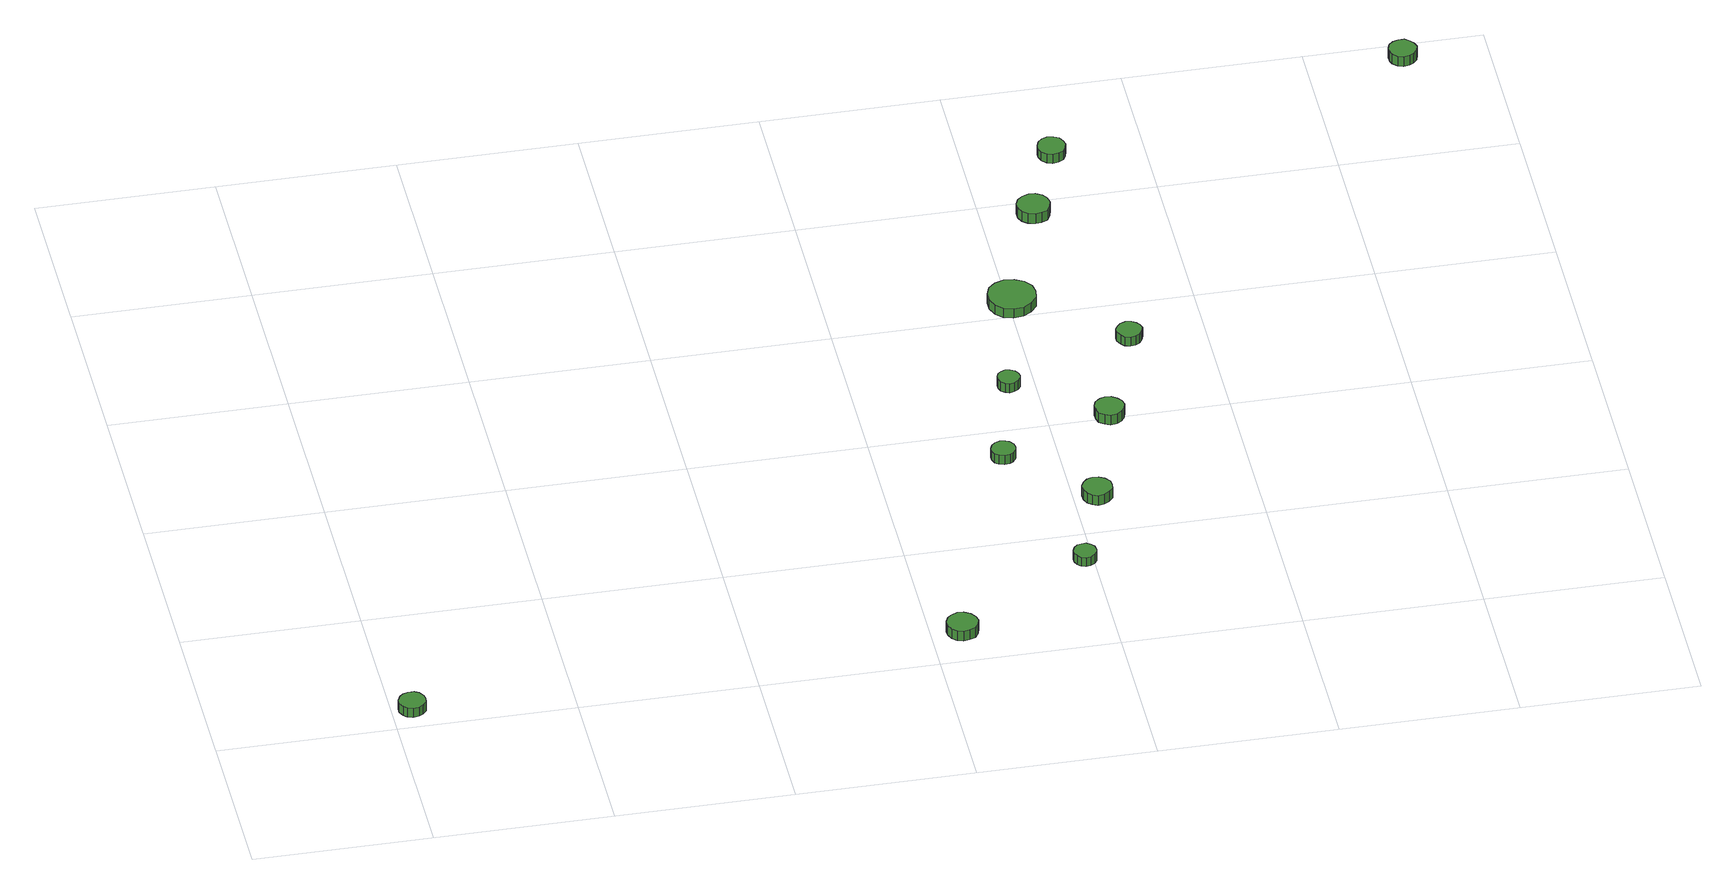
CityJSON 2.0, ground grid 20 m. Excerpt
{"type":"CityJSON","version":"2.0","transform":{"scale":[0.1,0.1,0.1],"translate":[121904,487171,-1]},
"CityObjects":{
"tree1":{"type":"SolitaryVegetationObject","attributes":{"function":"something"},"geometry":[{"type":"MultiSurface","lod":"1","boundaries":[[[0,1,2,3,4,5,6,7,8,9,10,11,12,13,14]],[[15,16,17,18,19,20,21,22,23,24,25,26,27,28,29]],[[0,29,28,1]],[[1,28,27,2]],[[2,27,26,3]],[[3,26,25,4]],[[4,25,24,5]],[[5,24,23,6]],[[6,23,22,7]],[[7,22,21,8]],[[8,21,20,9]],[[9,20,19,10]],[[10,19,18,11]],[[11,18,17,12]],[[12,17,16,13]],[[13,16,15,14]],[[14,15,29,0]]]}]},
"tree2":{"type":"SolitaryVegetationObject","attributes":{"function":"something"},"geometry":[{"type":"MultiSurface","lod":"1","boundaries":[[[30,31,32,33,34,35,36,37,38,39,40,41,42,43,44]],[[45,46,47,48,49,50,51,52,53,54,55,56,57,58,59]],[[30,59,58,31]],[[31,58,57,32]],[[32,57,56,33]],[[33,56,55,34]],[[34,55,54,35]],[[35,54,53,36]],[[36,53,52,37]],[[37,52,51,38]],[[38,51,50,39]],[[39,50,49,40]],[[40,49,48,41]],[[41,48,47,42]],[[42,47,46,43]],[[43,46,45,44]],[[44,45,59,30]]]}]},
"tree3":{"type":"SolitaryVegetationObject","attributes":{"function":"something"},"geometry":[{"type":"MultiSurface","lod":"1","boundaries":[[[60,61,62,63,64,65,66,67,68,69,70,71,72,73,74]],[[75,76,77,78,79,80,81,82,83,84,85,86,87,88,89]],[[60,89,88,61]],[[61,88,87,62]],[[62,87,86,63]],[[63,86,85,64]],[[64,85,84,65]],[[65,84,83,66]],[[66,83,82,67]],[[67,82,81,68]],[[68,81,80,69]],[[69,80,79,70]],[[70,79,78,71]],[[71,78,77,72]],[[72,77,76,73]],[[73,76,75,74]],[[74,75,89,60]]]}]},
"tree4":{"type":"SolitaryVegetationObject","attributes":{"function":"something"},"geometry":[{"type":"MultiSurface","lod":"1","boundaries":[[[90,91,92,93,94,95,96,97,98,99,100,101,102,103,104]],[[105,106,107,108,109,110,111,112,113,114,115,116,117,118,119]],[[90,119,118,91]],[[91,118,117,92]],[[92,117,116,93]],[[93,116,115,94]],[[94,115,114,95]],[[95,114,113,96]],[[96,113,112,97]],[[97,112,111,98]],[[98,111,110,99]],[[99,110,109,100]],[[100,109,108,101]],[[101,108,107,102]],[[102,107,106,103]],[[103,106,105,104]],[[104,105,119,90]]]}]},
"tree5":{"type":"SolitaryVegetationObject","attributes":{"function":"something"},"geometry":[{"type":"MultiSurface","lod":"1","boundaries":[[[120,121,122,123,124,125,126,127,128,129,130,131,132,133,134]],[[135,136,137,138,139,140,141,142,143,144,145,146,147,148,149]],[[120,149,148,121]],[[121,148,147,122]],[[122,147,146,123]],[[123,146,145,124]],[[124,145,144,125]],[[125,144,143,126]],[[126,143,142,127]],[[127,142,141,128]],[[128,141,140,129]],[[129,140,139,130]],[[130,139,138,131]],[[131,138,137,132]],[[132,137,136,133]],[[133,136,135,134]],[[134,135,149,120]]]}]},
"tree6":{"type":"SolitaryVegetationObject","attributes":{"function":"something"},"geometry":[{"type":"MultiSurface","lod":"1","boundaries":[[[150,151,152,153,154,155,156,157,158,159,160,161,162,163,164]],[[165,166,167,168,169,170,171,172,173,174,175,176,177,178,179]],[[150,179,178,151]],[[151,178,177,152]],[[152,177,176,153]],[[153,176,175,154]],[[154,175,174,155]],[[155,174,173,156]],[[156,173,172,157]],[[157,172,171,158]],[[158,171,170,159]],[[159,170,169,160]],[[160,169,168,161]],[[161,168,167,162]],[[162,167,166,163]],[[163,166,165,164]],[[164,165,179,150]]]}]},
"tree7":{"type":"SolitaryVegetationObject","attributes":{"function":"something"},"geometry":[{"type":"MultiSurface","lod":"1","boundaries":[[[180,181,182,183,184,185,186,187,188,189,190,191,192,193,194]],[[195,196,197,198,199,200,201,202,203,204,205,206,207,208,209]],[[180,209,208,181]],[[181,208,207,182]],[[182,207,206,183]],[[183,206,205,184]],[[184,205,204,185]],[[185,204,203,186]],[[186,203,202,187]],[[187,202,201,188]],[[188,201,200,189]],[[189,200,199,190]],[[190,199,198,191]],[[191,198,197,192]],[[192,197,196,193]],[[193,196,195,194]],[[194,195,209,180]]]}]},
"tree8":{"type":"SolitaryVegetationObject","attributes":{"function":"something"},"geometry":[{"type":"MultiSurface","lod":"1","boundaries":[[[210,211,212,213,214,215,216,217,218,219,220,221,222,223,224]],[[225,226,227,228,229,230,231,232,233,234,235,236,237,238,239]],[[210,239,238,211]],[[211,238,237,212]],[[212,237,236,213]],[[213,236,235,214]],[[214,235,234,215]],[[215,234,233,216]],[[216,233,232,217]],[[217,232,231,218]],[[218,231,230,219]],[[219,230,229,220]],[[220,229,228,221]],[[221,228,227,222]],[[222,227,226,223]],[[223,226,225,224]],[[224,225,239,210]]]}]},
"tree9":{"type":"SolitaryVegetationObject","attributes":{"function":"something"},"geometry":[{"type":"MultiSurface","lod":"1","boundaries":[[[240,241,242,243,244,245,246,247,248,249,250,251,252,253,254]],[[255,256,257,258,259,260,261,262,263,264,265,266,267,268,269]],[[240,269,268,241]],[[241,268,267,242]],[[242,267,266,243]],[[243,266,265,244]],[[244,265,264,245]],[[245,264,263,246]],[[246,263,262,247]],[[247,262,261,248]],[[248,261,260,249]],[[249,260,259,250]],[[250,259,258,251]],[[251,258,257,252]],[[252,257,256,253]],[[253,256,255,254]],[[254,255,269,240]]]}]},
"tree10":{"type":"SolitaryVegetationObject","attributes":{"function":"something"},"geometry":[{"type":"MultiSurface","lod":"1","boundaries":[[[270,271,272,273,274,275,276,277,278,279,280,281,282,283,284]],[[285,286,287,288,289,290,291,292,293,294,295,296,297,298,299]],[[270,299,298,271]],[[271,298,297,272]],[[272,297,296,273]],[[273,296,295,274]],[[274,295,294,275]],[[275,294,293,276]],[[276,293,292,277]],[[277,292,291,278]],[[278,291,290,279]],[[279,290,289,280]],[[280,289,288,281]],[[281,288,287,282]],[[282,287,286,283]],[[283,286,285,284]],[[284,285,299,270]]]}]},
"tree11":{"type":"SolitaryVegetationObject","attributes":{"function":"something"},"geometry":[{"type":"MultiSurface","lod":"1","boundaries":[[[300,301,302,303,304,305,306,307,308,309,310,311,312,313,314]],[[315,316,317,318,319,320,321,322,323,324,325,326,327,328,329]],[[300,329,328,301]],[[301,328,327,302]],[[302,327,326,303]],[[303,326,325,304]],[[304,325,324,305]],[[305,324,323,306]],[[306,323,322,307]],[[307,322,321,308]],[[308,321,320,309]],[[309,320,319,310]],[[310,319,318,311]],[[311,318,317,312]],[[312,317,316,313]],[[313,316,315,314]],[[314,315,329,300]]]}]},
"tree12":{"type":"SolitaryVegetationObject","attributes":{"function":"something"},"geometry":[{"type":"MultiSurface","lod":"1","boundaries":[[[330,331,332,333,334,335,336,337,338,339,340,341,342,343,344]],[[345,346,347,348,349,350,351,352,353,354,355,356,357,358,359]],[[330,359,358,331]],[[331,358,357,332]],[[332,357,356,333]],[[333,356,355,334]],[[334,355,354,335]],[[335,354,353,336]],[[336,353,352,337]],[[337,352,351,338]],[[338,351,350,339]],[[339,350,349,340]],[[340,349,348,341]],[[341,348,347,342]],[[342,347,346,343]],[[343,346,345,344]],[[344,345,359,330]]]}]}
},
"vertices":[
[35,17,32],[34,23,32],[30,29,32],[25,32,32],[18,32,32],[12,30,32],[8,26,32],[5,20,32],[5,14,32],[8,8,32],[12,4,32],[18,2,32],[25,3,32],[30,6,32],[34,11,32],[34,11,20],[30,6,20],[25,3,20],[18,2,20],[12,4,20],[8,8,20],[5,14,20],[5,20,20],[8,26,20],[12,30,20],[18,32,20],[25,32,20],[30,29,20],[34,23,20],[35,17,20],
[651,44,28],[649,51,28],[645,57,28],[638,61,28],[631,62,28],[624,59,28],[619,55,28],[616,48,28],[616,41,28],[619,34,28],[624,29,28],[631,27,28],[638,28,28],[645,31,28],[649,37,28],[649,37,15],[645,31,15],[638,28,15],[631,27,15],[624,29,15],[619,34,15],[616,41,15],[616,48,15],[619,55,15],[624,59,15],[631,62,15],[638,61,15],[645,57,15],[649,51,15],[651,44,15],
[801,143,29],[800,149,29],[797,153,29],[792,156,29],[787,156,29],[782,155,29],[778,151,29],[776,146,29],[776,141,29],[778,136,29],[782,132,29],[787,130,29],[792,131,29],[797,134,29],[800,138,29],[800,138,17],[797,134,17],[792,131,17],[787,130,17],[782,132,17],[778,136,17],[776,141,17],[776,146,17],[778,151,17],[782,155,17],[787,156,17],[792,156,17],[797,153,17],[800,149,17],[801,143,17],
[753,348,24],[752,354,24],[748,359,24],[744,361,24],[738,362,24],[732,360,24],[728,356,24],[726,351,24],[726,346,24],[728,340,24],[732,337,24],[738,335,24],[744,336,24],[748,338,24],[752,343,24],[752,343,12],[748,338,12],[744,336,12],[738,335,12],[732,337,12],[728,340,12],[726,346,12],[726,351,12],[728,356,12],[732,360,12],[738,362,12],[744,361,12],[748,359,12],[752,354,12],[753,348,12],
[842,261,24],[841,268,24],[836,274,24],[830,277,24],[823,278,24],[817,276,24],[812,271,24],[809,265,24],[809,258,24],[812,251,24],[817,247,24],[823,244,24],[830,245,24],[836,249,24],[841,254,24],[841,254,11],[836,249,11],[830,245,11],[823,244,11],[817,247,11],[812,251,11],[809,258,11],[809,265,11],[812,271,11],[817,276,11],[823,278,11],[830,277,11],[836,274,11],[841,268,11],[842,261,11],
[783,474,24],[782,479,24],[779,483,24],[774,486,24],[769,487,24],[764,485,24],[760,482,24],[758,477,24],[758,471,24],[760,466,24],[764,463,24],[769,461,24],[774,462,24],[779,465,24],[782,469,24],[782,469,12],[779,465,12],[774,462,12],[769,461,12],[764,463,12],[760,466,12],[758,471,12],[758,477,12],[760,482,12],[764,485,12],[769,487,12],[774,486,12],[779,483,12],[782,479,12],[783,474,12],
[828,612,30],[826,623,30],[819,632,30],[809,637,30],[798,639,30],[787,635,30],[779,628,30],[775,617,30],[775,606,30],[779,596,30],[787,588,30],[798,585,30],[809,586,30],[819,592,30],[826,601,30],[826,601,18],[819,592,18],[809,586,18],[798,585,18],[787,588,18],[779,596,18],[775,606,18],[775,617,18],[779,628,18],[787,635,18],[798,639,18],[809,637,18],[819,632,18],[826,623,18],[828,612,18],
[884,401,24],[882,408,24],[878,413,24],[872,417,24],[865,418,24],[859,416,24],[853,411,24],[851,405,24],[851,398,24],[853,391,24],[859,387,24],[865,384,24],[872,385,24],[878,389,24],[882,394,24],[882,394,11],[878,389,11],[872,385,11],[865,384,11],[859,387,11],[853,391,11],[851,398,11],[851,405,11],[853,411,11],[859,416,11],[865,418,11],[872,417,11],[878,413,11],[882,408,11],[884,401,11],
[929,529,27],[927,535,27],[924,539,27],[919,542,27],[913,543,27],[907,541,27],[903,537,27],[900,532,27],[900,526,27],[903,520,27],[907,516,27],[913,514,27],[919,515,27],[924,518,27],[927,523,27],[927,523,15],[924,518,15],[919,515,15],[913,514,15],[907,516,15],[903,520,15],[900,526,15],[900,532,15],[903,537,15],[907,541,15],[913,543,15],[919,542,15],[924,539,15],[927,535,15],[929,529,15],
[875,767,30],[873,775,30],[869,781,30],[862,785,30],[855,786,30],[847,783,30],[841,778,30],[838,771,30],[838,763,30],[841,756,30],[847,751,30],[855,749,30],[862,750,30],[869,753,30],[873,760,30],[873,760,17],[869,753,17],[862,750,17],[855,749,17],[847,751,17],[841,756,17],[838,763,17],[838,771,17],[841,778,17],[847,783,17],[855,786,17],[862,785,17],[869,781,17],[873,775,17],[875,767,17],
[914,876,23],[912,882,23],[909,888,23],[903,891,23],[896,892,23],[890,890,23],[885,885,23],[883,879,23],[883,873,23],[885,867,23],[890,862,23],[896,860,23],[903,861,23],[909,864,23],[912,870,23],[912,870,11],[909,864,11],[903,861,11],[896,860,11],[890,862,11],[885,867,11],[883,873,11],[883,879,11],[885,885,11],[890,890,11],[896,892,11],[903,891,11],[909,888,11],[912,882,11],[914,876,11],
[1322,977,21],[1320,983,21],[1316,988,21],[1311,992,21],[1304,992,21],[1298,990,21],[1293,986,21],[1291,980,21],[1291,973,21],[1293,968,21],[1298,963,21],[1304,961,21],[1311,962,21],[1316,965,21],[1320,970,21],[1320,970,8],[1316,965,8],[1311,962,8],[1304,961,8],[1298,963,8],[1293,968,8],[1291,973,8],[1291,980,8],[1293,986,8],[1298,990,8],[1304,992,8],[1311,992,8],[1316,988,8],[1320,983,8],[1322,977,8]
]}
